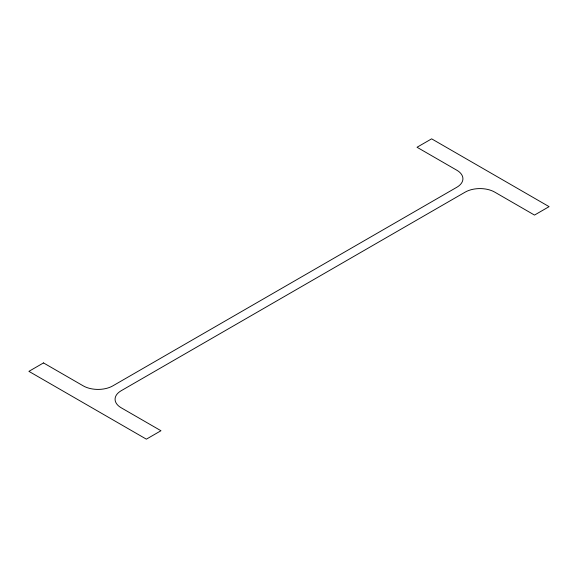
<?xml version="1.0" encoding="UTF-8"?>
<svg xmlns="http://www.w3.org/2000/svg" width="578" height="578" viewBox="0 0 578 578"><rect width="100%" height="100%" fill="white"/><g stroke="black" fill="none" stroke-linecap="round" stroke-linejoin="round"><path stroke-width="0.87" d="M43.502 362.919L28.9 371.351L146.364 439.164L160.966 430.74L121.192 407.779A20.88 12.059 0 0 1 121.192 390.728L465.196 192.12A20.88 12.059 0 0 1 494.732 192.12L534.498 215.081L549.1 206.649L431.636 138.836L417.034 147.26L456.808 170.221A20.88 12.059 0 0 1 456.808 187.272L112.804 385.88A20.88 12.059 0 0 1 83.268 385.88L43.502 362.919"/></g></svg>
